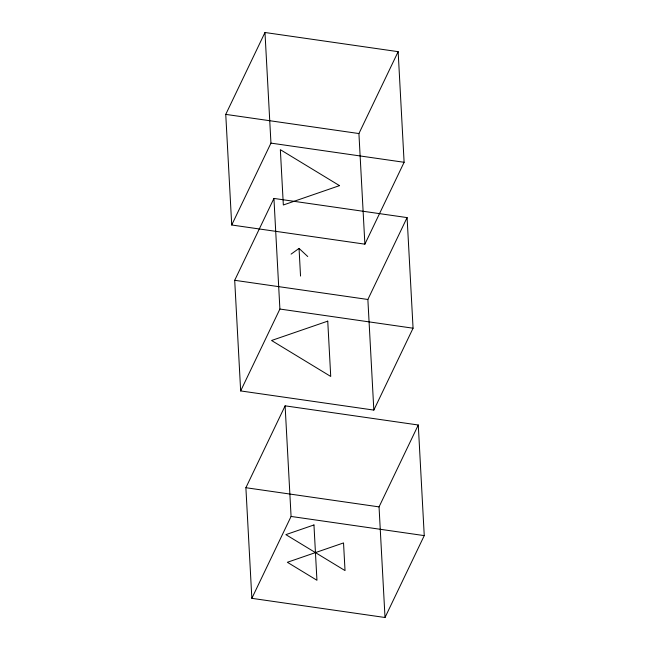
<?xml version="1.0" encoding="UTF-8"?>
<svg xmlns="http://www.w3.org/2000/svg" width="650" height="650" viewBox="0 0 650 650"><rect width="100%" height="100%" fill="white"/><g stroke="black" fill="none" stroke-linecap="round" stroke-linejoin="round"><path stroke-width="0.97" d="M225.753 114.384L264.981 32.5L398.149 51.667L404.113 162.289L364.886 244.164L231.717 224.998L225.753 114.384L358.922 133.551L398.149 51.667M231.717 224.998L270.952 143.114L264.981 32.5M234.699 280.304L273.934 198.429L407.095 217.596L413.067 328.209L373.831 410.093L240.662 390.926L234.699 280.304L367.868 299.479L407.095 217.596M240.662 390.926L279.898 309.043L273.934 198.429M245.887 487.711L285.114 405.836L418.283 425.003L424.247 535.616L385.019 617.5L251.851 598.333L245.887 487.711L379.048 506.886L418.283 425.003M251.851 598.333L291.078 516.449L285.114 405.836M291.094 254.126L299.049 248.414L307.743 256.523M270.952 143.114L404.113 162.289M279.898 309.043L413.067 328.209M291.078 516.449L424.247 535.616M358.922 133.551L364.886 244.164M367.868 299.479L373.831 410.093M379.048 506.886L385.019 617.5M299.049 248.414L300.536 276.063M339.511 185.632L283.335 204.994L280.353 149.679L339.511 185.632M327.746 321.141L271.57 340.494L330.728 376.447L327.746 321.141M313.958 524.956L285.87 534.633L345.028 570.586L343.533 542.929L287.365 562.283L316.94 580.263L313.958 524.956"/></g></svg>
